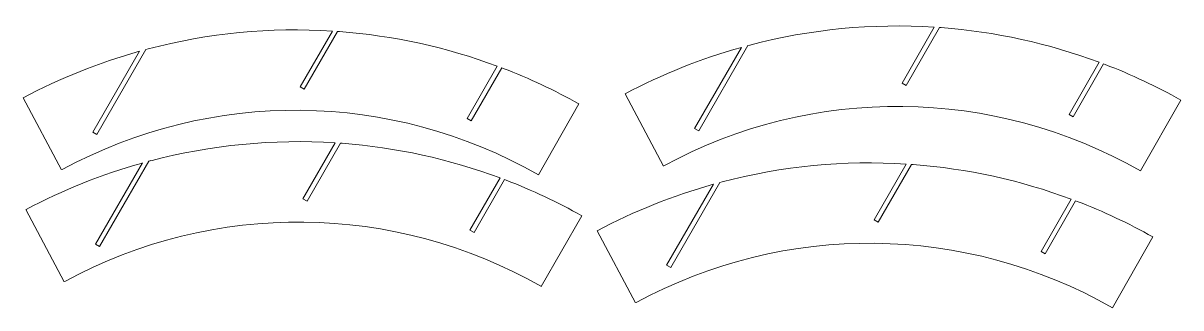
# Model space of a CAD drawing. Header units: inches. Extents: x -15.3 to 13.1, y -0.4 to 6.6.
import ezdxf

# ---------------------------------------------------------------- set-up
doc = ezdxf.new("R2010")
doc.units = ezdxf.units.IN
doc.header["$MEASUREMENT"] = 0
doc.layers.add('Design Layer-1', color=7, linetype='Continuous')

# ---------------------------------------------------------------- blocks, each defined once
blk = doc.blocks.new('Group-1')
at = {"color": 7, "linetype": 'Continuous', "lineweight": 5}
for p, q in [((-8.362, 4.949), (-7.544, 6.366)), ((-7.501, 6.364), (-7.544, 6.367)), ((-13.546, 3.895), (-12.399, 5.881)), ((-13.446, 3.838), (-12.241, 5.924)), ((-12.189, 5.938), (-12.241, 5.924)), ((-4.27, 4.179), (-3.522, 5.475)), ((-3.632, 5.517), (-3.631, 5.516)), ((-3.485, 5.461), (-3.522, 5.475)), ((-15.251, 4.74), (-14.312, 2.974)), ((-2.621, 2.854), (-1.629, 4.591)), ((-13.546, 3.895), (-13.446, 3.838))]:
    blk.add_line(p, q, dxfattribs=at)
at = {"color": 7, "linetype": 'Continuous', "lineweight": 5, "flags": 128}
for points in [[(-8.362, 4.949), (-8.462, 5.007), (-7.672, 6.376)], [(-3.632, 5.517), (-4.37, 4.236), (-4.27, 4.179)]]:
    blk.add_lwpolyline(points, dxfattribs=at)
at = {"color": 7, "linetype": 'Continuous', "lineweight": 5}
for centre, radius, start, end in [((-8.577, -7.807), 14.211, 86.3493, 104.7232), ((-8.577, -7.807), 14.211, 69.6401, 85.6591), ((-8.577, -7.807), 14.211, 105.6029, 118.0116), ((-8.577, -7.807), 14.211, 60.7324, 69.0066), ((-8.574, -7.564), 11.999, 60.2572, 118.4879)]:
    blk.add_arc(centre, radius, start, end, dxfattribs=at)
blk = doc.blocks.new('Group-2-1')
at = {"color": 7, "linetype": 'Continuous', "lineweight": 5}
for p, q in [((6.389, 5.044), (7.207, 6.462)), ((7.25, 6.459), (7.207, 6.462)), ((1.206, 3.991), (2.352, 5.976)), ((1.305, 3.933), (2.51, 6.02)), ((2.563, 6.033), (2.51, 6.02)), ((10.481, 4.274), (11.229, 5.571)), ((11.119, 5.612), (11.12, 5.612)), ((11.266, 5.557), (11.229, 5.571)), ((-0.5, 4.835), (0.439, 3.07)), ((12.13, 2.949), (13.122, 4.686)), ((1.206, 3.991), (1.305, 3.933))]:
    blk.add_line(p, q, dxfattribs=at)
at = {"color": 7, "linetype": 'Continuous', "lineweight": 5, "flags": 128}
for points in [[(6.389, 5.044), (6.289, 5.102), (7.079, 6.471)], [(11.12, 5.612), (10.381, 4.332), (10.481, 4.274)]]:
    blk.add_lwpolyline(points, dxfattribs=at)
at = {"color": 7, "linetype": 'Continuous', "lineweight": 5}
for centre, radius, start, end in [((6.174, -7.711), 14.211, 86.3493, 104.7232), ((6.174, -7.711), 14.211, 69.6401, 85.6591), ((6.174, -7.711), 14.211, 105.6029, 118.0116), ((6.174, -7.711), 14.211, 60.7324, 69.0066), ((6.177, -7.469), 11.999, 60.2572, 118.4879)]:
    blk.add_arc(centre, radius, start, end, dxfattribs=at)
blk = doc.blocks.new('Group-3-1')
at = {"color": 7, "linetype": 'Continuous', "lineweight": 5}
for p, q in [((-8.293, 2.212), (-7.475, 3.629)), ((-7.432, 3.627), (-7.475, 3.63)), ((-13.476, 1.158), (-12.33, 3.144)), ((-13.376, 1.1), (-12.171, 3.187)), ((-12.119, 3.201), (-12.171, 3.187)), ((-4.201, 1.442), (-3.452, 2.738)), ((-3.563, 2.78), (-3.562, 2.779)), ((-3.416, 2.724), (-3.452, 2.738)), ((-15.182, 2.003), (-14.242, 0.237)), ((-2.552, 0.117), (-1.56, 1.853)), ((-13.476, 1.158), (-13.376, 1.1))]:
    blk.add_line(p, q, dxfattribs=at)
at = {"color": 7, "linetype": 'Continuous', "lineweight": 5, "flags": 128}
for points in [[(-8.293, 2.212), (-8.393, 2.269), (-7.602, 3.639)], [(-3.562, 2.779), (-4.301, 1.499), (-4.201, 1.442)]]:
    blk.add_lwpolyline(points, dxfattribs=at)
at = {"color": 7, "linetype": 'Continuous', "lineweight": 5}
for centre, radius, start, end in [((-8.507, -10.544), 14.211, 86.3493, 104.7232), ((-8.507, -10.544), 14.211, 69.6401, 85.6591), ((-8.507, -10.544), 14.211, 105.6029, 118.0116), ((-8.507, -10.544), 14.211, 60.7324, 69.0066), ((-8.504, -10.302), 11.999, 60.2572, 118.4879)]:
    blk.add_arc(centre, radius, start, end, dxfattribs=at)
blk = doc.blocks.new('Group-4-1')
at = {"color": 7, "linetype": 'Continuous', "lineweight": 5}
for p, q in [((5.703, 1.692), (6.522, 3.109)), ((6.565, 3.107), (6.522, 3.11)), ((0.52, 0.638), (1.667, 2.624)), ((0.62, 0.581), (1.825, 2.667)), ((1.877, 2.681), (1.825, 2.667)), ((9.796, 0.922), (10.544, 2.218)), ((10.434, 2.26), (10.435, 2.259)), ((10.581, 2.204), (10.544, 2.218)), ((-1.185, 1.483), (-0.246, -0.283)), ((11.445, -0.403), (12.437, 1.333)), ((0.52, 0.638), (0.62, 0.581))]:
    blk.add_line(p, q, dxfattribs=at)
at = {"color": 7, "linetype": 'Continuous', "lineweight": 5, "flags": 128}
for points in [[(5.703, 1.692), (5.604, 1.749), (6.394, 3.119)], [(10.434, 2.259), (9.696, 0.979), (9.796, 0.922)]]:
    blk.add_lwpolyline(points, dxfattribs=at)
at = {"color": 7, "linetype": 'Continuous', "lineweight": 5}
for centre, radius, start, end in [((5.489, -11.064), 14.211, 86.3493, 104.7232), ((5.489, -11.064), 14.211, 69.6401, 85.6591), ((5.489, -11.064), 14.211, 105.6029, 118.0116), ((5.489, -11.064), 14.211, 60.7324, 69.0066), ((5.492, -10.821), 11.999, 60.2572, 118.4879)]:
    blk.add_arc(centre, radius, start, end, dxfattribs=at)

msp = doc.modelspace()

# ---------------------------------------------------------------- block references
at = {"layer": 'Design Layer-1', "color": 7}
for name in ['Group-2-1', 'Group-1', 'Group-3-1', 'Group-4-1']:
    msp.add_blockref(name, (0, 0), dxfattribs=at)

doc.saveas('drawing.dxf')
